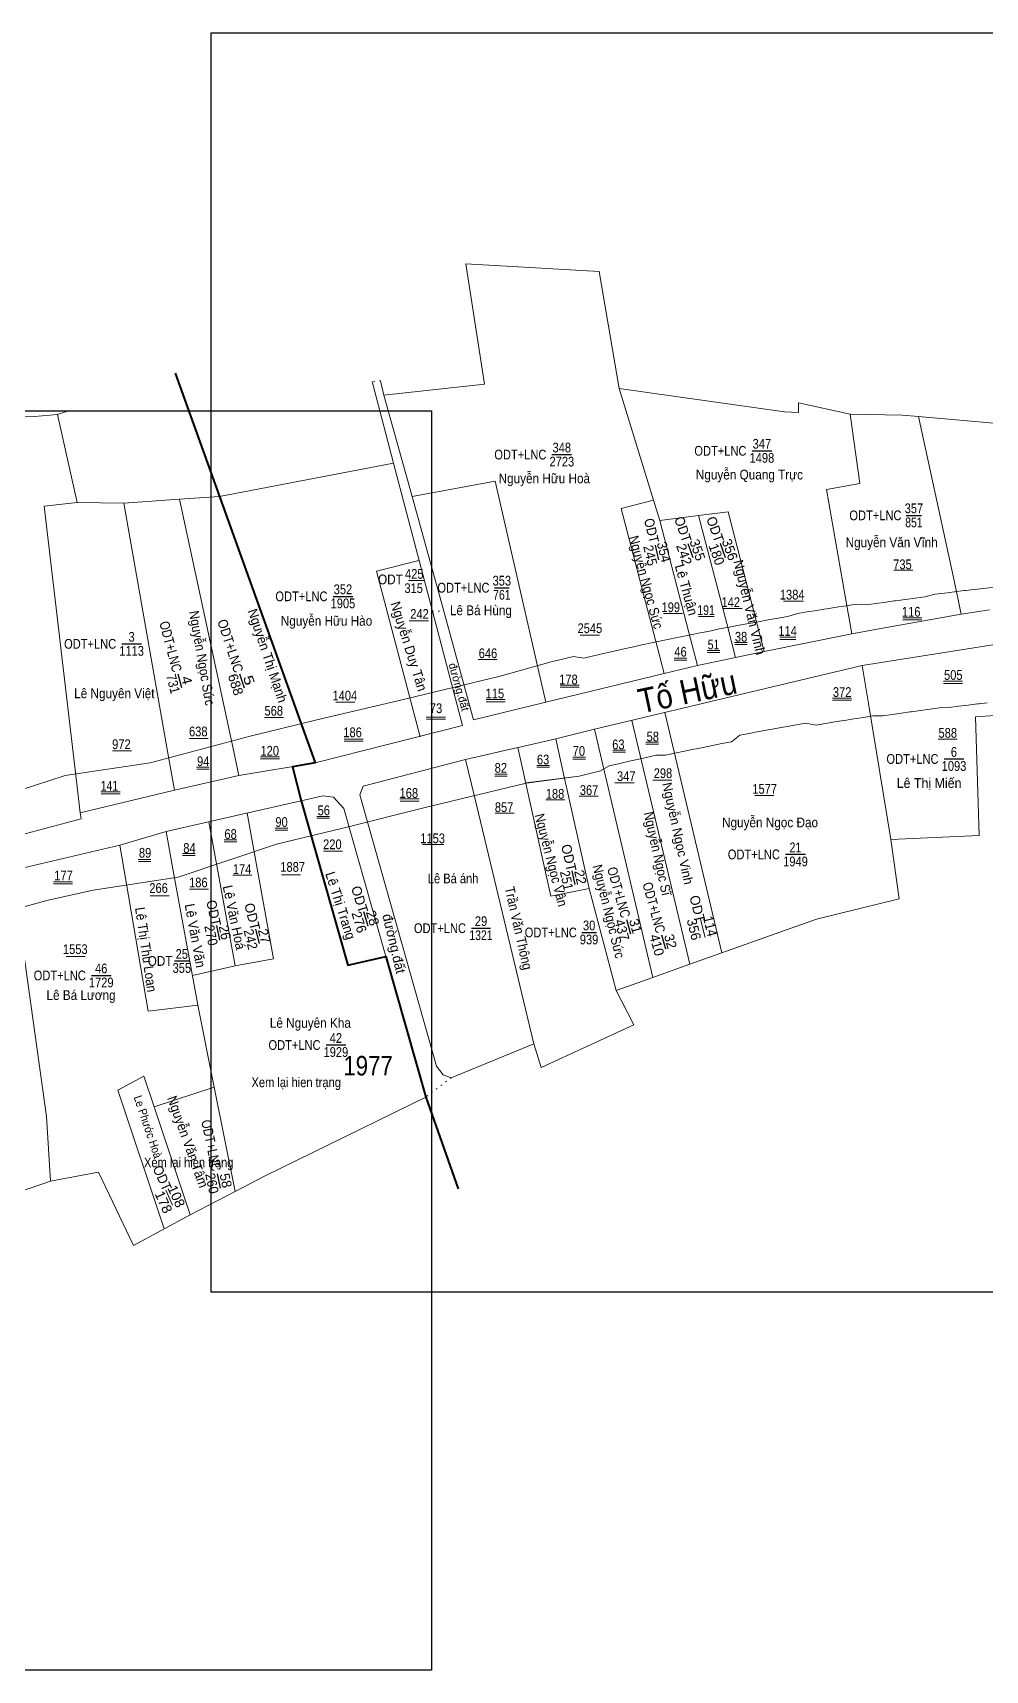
# Model space of a CAD drawing. Header units: metres. Extents: x 535945 to 536989, y 1836723 to 1837119.
# Drawn here: x 536571.9 to 536767.1, y 1836782.9 to 1837118.6 of the extents above; entities that cross this region are included whole.
import ezdxf
from ezdxf.enums import TextEntityAlignment as Align

# ---------------------------------------------------------------- set-up
doc = ezdxf.new("R2010")
doc.units = ezdxf.units.M
doc.header["$LTSCALE"] = 0.8
doc.linetypes.add('DOTTED', pattern=[1.5, 0.3, -1.2])
for name, color, linetype, lineweight in [('10', 7, 'Continuous', 13), ('12', 7, 'Continuous', 25), ('13', 7, 'Continuous', 25), ('14', 7, 'Continuous', 13), ('17', 7, 'Continuous', 13), ('2', 7, 'Continuous', 13), ('23', 7, 'Continuous', 13), ('54', 7, 'Continuous', 13), ('59', 7, 'Continuous', 13)]:
    doc.layers.add(name, color=color, linetype=linetype, lineweight=lineweight)
doc.layers.add('15', color=7, linetype='Continuous')
doc.layers.add('28', color=7, linetype='Continuous')

msp = doc.modelspace()

# ---------------------------------------------------------------- linework, layer by layer
at = {"layer": '10'}
for p, q in [((536664.46, 1837046.57), (536660.65, 1837071.2)), ((536660.65, 1837071.2), (536687.98, 1837069.66)), ((536692.07, 1837045.64), (536687.98, 1837069.66)), ((536643.84, 1837044.26), (536664.46, 1837046.57)), ((536692.07, 1837045.64), (536699.07, 1837022.79)), ((536725.94, 1837040.88), (536692.07, 1837045.64)), ((536576.97, 1837040.3), (536579.44, 1837041.13)), ((536643.84, 1837044.26), (536649.65, 1837023.48)), ((536739.39, 1837040.41), (536728.76, 1837042.74)), ((536576.97, 1837040.3), (536581.02, 1837022.29)), ((536750.02, 1837040.2), (536739.39, 1837040.41)), ((536784.4, 1837037.14), (536757.18, 1837039.58)), ((536610.17, 1837023.54), (536645.8, 1837030.34)), ((536653.78, 1837000), (536645.8, 1837030.34)), ((536581.02, 1837022.29), (536590.6, 1837022.16)), ((536581.02, 1837022.29), (536590.6, 1837022.16)), ((536601.97, 1837022.96), (536590.6, 1837022.16)), ((536601.97, 1837022.96), (536590.6, 1837022.16)), ((536601.97, 1837022.96), (536610.17, 1837023.54)), ((536656.11, 1837000), (536649.65, 1837023.48)), ((536700.37, 1837018.56), (536708.3, 1837019.59)), ((536766.18, 1837000), (536762.15, 1836999.4)), ((536766.18, 1837000), (536762.15, 1836999.4)), ((536767.92, 1837000.3), (536766.18, 1837000)), ((536701.27, 1836987.2), (536699.49, 1836994.07)), ((536739.71, 1836995.35), (536721.77, 1836991.73)), ((536739.71, 1836995.35), (536721.77, 1836991.73)), ((536741.85, 1836988.83), (536785.89, 1836995.87)), ((536721.77, 1836991.73), (536715.9, 1836990.49)), ((536721.77, 1836991.73), (536715.9, 1836990.49)), ((536741.85, 1836988.83), (536695.34, 1836977.77)), ((536701.27, 1836987.2), (536708.07, 1836988.84)), ((536715.9, 1836990.49), (536708.07, 1836988.84)), ((536715.9, 1836990.49), (536708.07, 1836988.84)), ((536677, 1836981.33), (536701.27, 1836987.2)), ((536677, 1836981.33), (536662.24, 1836977.73)), ((536677, 1836981.33), (536662.24, 1836977.73)), ((536629.75, 1836968.94), (536659.95, 1836976.55)), ((536629.75, 1836968.94), (536659.95, 1836976.55)), ((536671.97, 1836972.18), (536679.07, 1836973.8)), ((536614.15, 1836966.29), (536629.75, 1836968.94)), ((536600.94, 1836963.3), (536614.15, 1836966.29)), ((536581.64, 1836958.63), (536600.94, 1836963.3)), ((536614.84, 1836958.39), (536626.9, 1836961.11)), ((536589.73, 1836952.04), (536599.24, 1836954.85)), ((536765.8, 1836954.03), (536747.73, 1836953.18)), ((536567.68, 1836946.81), (536589.73, 1836952.04)), ((536691.45, 1836922.21), (536685.92, 1836943.16)), ((536636.45, 1836927.44), (536644.25, 1836929.21)), ((536706.51, 1836927.6), (536698.98, 1836924.9)), ((536698.98, 1836924.9), (536691.45, 1836922.21)), ((536605.51, 1836920.42), (536605.72, 1836919.24)), ((536596.78, 1836898.36), (536609.07, 1836902.39)), ((536596.78, 1836898.36), (536604.14, 1836876.22)), ((536544.09, 1836872.37), (536575.54, 1836883.14)), ((536604.14, 1836876.22), (536613.36, 1836881.02)), ((536592.57, 1836869.95), (536604.14, 1836876.22))]:
    msp.add_line(p, q, dxfattribs=at)
for points in [[(536728.76, 1837042.74), (536728.8, 1837040.7), (536725.94, 1837040.88)], [(536541.46, 1837038.03), (536551.23, 1837039.53), (536572.28, 1837039.89), (536576.97, 1837040.3)], [(536734.5, 1837024.96), (536741.39, 1837026.17), (536739.39, 1837040.41)], [(536757.18, 1837039.58), (536753.38, 1837039.91), (536750.02, 1837040.2)], [(536753.38, 1837039.91), (536760.53, 1837006.87), (536762.15, 1836999.4)], [(536649.65, 1837023.48), (536666.62, 1837026.64), (536675.36, 1836988.48), (536677, 1836981.33)], [(536734.5, 1837024.96), (536738.35, 1837003.07), (536739.71, 1836995.35)], [(536581.02, 1837022.29), (536574.23, 1837021.52), (536580.87, 1836965.15), (536581.64, 1836958.63)], [(536581.02, 1837022.29), (536574.23, 1837021.52), (536580.87, 1836965.15), (536581.64, 1836958.63)], [(536590.6, 1837022.16), (536599.81, 1836969.71), (536600.94, 1836963.3)], [(536601.97, 1837022.96), (536610.17, 1837023.54), (536627.12, 1836976.28), (536629.75, 1836968.94)], [(536614.15, 1836966.29), (536612.75, 1836972.82), (536601.97, 1837022.96)], [(536610.17, 1837023.54), (536627.12, 1836976.28), (536627.12, 1836976.27), (536629.75, 1836968.94)], [(536699.49, 1836994.07), (536692.49, 1837021.08), (536699.07, 1837022.79), (536700.37, 1837018.56)], [(536708.07, 1836988.84), (536706.31, 1836995.65), (536700.37, 1837018.56)], [(536708.3, 1837019.59), (536714.37, 1837020.37), (536719.94, 1836998.81), (536721.77, 1836991.73)], [(536708.3, 1837019.59), (536714.08, 1836997.45), (536715.9, 1836990.49)], [(536762.15, 1836999.4), (536744.9, 1836996.32), (536739.71, 1836995.35)], [(536762.15, 1836999.4), (536744.9, 1836996.32), (536739.71, 1836995.35)], [(536677, 1836981.33), (536701.27, 1836987.2), (536708.07, 1836988.84)], [(536747.73, 1836953.18), (536743.13, 1836981.08), (536741.85, 1836988.83)], [(536695.34, 1836977.77), (536686.98, 1836975.8), (536679.07, 1836973.8)], [(536765.8, 1836954.03), (536765.06, 1836978.36), (536787.15, 1836979.85)], [(536686.98, 1836975.8), (536688.7, 1836968.49), (536698.98, 1836924.9)], [(536660.56, 1836969.57), (536671.27, 1836972.02), (536671.97, 1836972.18)], [(536685.92, 1836943.16), (536678.08, 1836941.55), (536672.91, 1836964.66), (536671.27, 1836972.02)], [(536679.07, 1836973.8), (536680.67, 1836966.63), (536685.92, 1836943.16)], [(536674.6, 1836911.32), (536657.62, 1836904.36), (536656, 1836904.97), (536654.61, 1836906.71), (536638.92, 1836962.38), (536639.58, 1836964.14), (536660.56, 1836969.57)], [(536674.6, 1836911.32), (536662.39, 1836961.99), (536660.56, 1836969.57)], [(536644.25, 1836929.21), (536635.64, 1836959.57), (536633.51, 1836961.84), (536631.37, 1836962.13), (536626.9, 1836961.11)], [(536626.9, 1836961.11), (536629.03, 1836953.6), (536636.45, 1836927.44)], [(536560.24, 1836951.7), (536581.85, 1836957.44), (536581.64, 1836958.63)], [(536560.24, 1836951.7), (536581.85, 1836957.44), (536581.64, 1836958.63)], [(536599.24, 1836954.85), (536607.04, 1836956.62), (536614.84, 1836958.39)], [(536599.24, 1836954.85), (536600.71, 1836946.77), (536605.51, 1836920.42)], [(536605.72, 1836919.24), (536595.56, 1836918.02), (536591.03, 1836944.44), (536589.73, 1836952.04)], [(536747.73, 1836953.18), (536749.4, 1836941.02), (536732.5, 1836936.89), (536706.51, 1836927.6)], [(536575.54, 1836883.14), (536574.7, 1836896.38), (536568.76, 1836939.07), (536567.68, 1836946.81)], [(536613.36, 1836881.02), (536619.41, 1836884.17), (536652.42, 1836900.38), (536644.25, 1836929.21)], [(536674.6, 1836911.32), (536676.06, 1836906.44), (536695.05, 1836915.18), (536691.45, 1836922.21)], [(536613.36, 1836881.02), (536609.07, 1836902.39), (536605.72, 1836919.24)], [(536575.54, 1836883.14), (536585.36, 1836885.02), (536592.57, 1836869.95)]]:
    msp.add_lwpolyline(points, dxfattribs=at)
at = {"layer": '12'}
for points in [[(536608.47, 1836860.38), (536608.47, 1837118.58), (536989.41, 1837118.58), (536989.41, 1836860.38)], [(536272.66, 1836782.88), (536272.66, 1837041.08), (536653.6, 1837041.08), (536653.6, 1836782.88)]]:
    msp.add_lwpolyline(points, close=True, dxfattribs=at)
at = {"layer": '13'}
for p, q in [((536678.28, 1837032.1), (536682.32, 1837032.1)), ((536719.27, 1837032.87), (536723.31, 1837032.87)), ((536750.88, 1837019.64), (536753.99, 1837019.64)), ((536699.42, 1837013.5), (536700.13, 1837010.54)), ((536706.12, 1837013.86), (536707.12, 1837010.98)), ((536712.74, 1837013.91), (536713.77, 1837011.02)), ((536666.48, 1837004.81), (536669.55, 1837004.81)), ((536633.44, 1837003.04), (536637.49, 1837003.04)), ((536590.14, 1836993.3), (536594.18, 1836993.3)), ((536601.65, 1836987.15), (536602.38, 1836984.36)), ((536614.3, 1836987.17), (536615.23, 1836984.28)), ((536758.64, 1836969.72), (536762.68, 1836969.72)), ((536726.14, 1836950.16), (536730.21, 1836950.16)), ((536682.36, 1836946.78), (536682.98, 1836943.97)), ((536639.64, 1836938.44), (536640.54, 1836935.5)), ((536609.53, 1836935.55), (536610.15, 1836932.58)), ((536617.55, 1836934.78), (536618.29, 1836931.84)), ((536661.81, 1836935.02), (536665.69, 1836935.02)), ((536684.4, 1836934.14), (536687.4, 1836934.14)), ((536693.53, 1836936.8), (536694.37, 1836933.85)), ((536700.73, 1836933.65), (536701.52, 1836930.76)), ((536600.92, 1836928.3), (536603.97, 1836928.3)), ((536583.92, 1836925.32), (536587.96, 1836925.32)), ((536632.02, 1836911.07), (536636.03, 1836911.07)), ((536609.7, 1836884.68), (536610.32, 1836881.72))]:
    msp.add_line(p, q, dxfattribs=at)
at = {"layer": '14'}
msp.add_line((536601.67, 1836945.49), (536584.29, 1836942.83), dxfattribs=at)
for points in [[(536768.81, 1837004.9), (536766.79, 1837004.67), (536764.77, 1837004.44), (536763.04, 1837004.24), (536762.76, 1837004.21), (536760.74, 1837003.97), (536758.73, 1837003.72), (536756.71, 1837003.47), (536754.73, 1837002.95), (536752.72, 1837002.68), (536750.71, 1837002.41), (536748.7, 1837002.14), (536748.4, 1837002.1), (536746.68, 1837001.85), (536744.68, 1837001.57), (536742.67, 1837001.28), (536740.59, 1837001.42), (536738.59, 1837001.12), (536736.58, 1837000.81), (536734.57, 1837000.49), (536733.96, 1837000.39), (536732.57, 1837000.17), (536730.56, 1836999.85), (536728.56, 1836999.51), (536726.6, 1836998.89), (536724.6, 1836998.55), (536722.6, 1836998.2), (536720.6, 1836997.84), (536719.88, 1836997.71), (536718.61, 1836997.48), (536716.61, 1836997.11), (536714.61, 1836996.74), (536712.62, 1836996.36), (536710.64, 1836995.92), (536708.64, 1836995.53)], [(536708.64, 1836995.53), (536706.65, 1836995.13), (536704.66, 1836994.73), (536703.24, 1836994.44), (536702.67, 1836994.32), (536700.68, 1836993.91), (536698.7, 1836993.49), (536696.71, 1836993.07), (536694.73, 1836992.61), (536692.75, 1836992.18), (536690.77, 1836991.73), (536688.79, 1836991.29), (536687.72, 1836991.05), (536686.81, 1836990.83), (536684.83, 1836990.38), (536682.67, 1836990.71), (536680.69, 1836990.24), (536678.71, 1836989.76), (536678.14, 1836989.62), (536667.65, 1836986.69), (536646.72, 1836981.64), (536630.08, 1836977.69), (536616.45, 1836974.36), (536595.96, 1836968.91), (536578.54, 1836966.28), (536569.34, 1836963.27)], [(536767.46, 1836981.2), (536765.78, 1836981), (536765.5, 1836980.97), (536763.56, 1836980.74), (536761.61, 1836980.5), (536759.66, 1836980.25), (536757.69, 1836980.16), (536755.74, 1836979.9), (536753.8, 1836979.64), (536751.85, 1836979.37), (536751.57, 1836979.33), (536749.91, 1836979.1), (536747.96, 1836978.82), (536746.02, 1836978.54), (536744.04, 1836978.51), (536742.09, 1836978.21), (536740.15, 1836977.92), (536738.21, 1836977.61), (536737.62, 1836977.51), (536736.27, 1836977.3), (536734.33, 1836976.98), (536732.39, 1836976.66), (536732.39, 1836976.66)], [(536732.38, 1836976.66), (536730.33, 1836977.02), (536728.39, 1836976.69), (536726.45, 1836976.35), (536724.52, 1836976), (536723.82, 1836975.88), (536722.58, 1836975.65), (536720.65, 1836975.3), (536718.72, 1836974.93), (536716.78, 1836974.57), (536715.04, 1836973.24)], [(536715.04, 1836973.24), (536715.04, 1836973.23), (536713.11, 1836972.86), (536711.18, 1836972.47), (536709.26, 1836972.08), (536707.88, 1836971.8), (536707.33, 1836971.69), (536705.41, 1836971.29), (536703.49, 1836970.88), (536701.57, 1836970.47), (536699.56, 1836970.45), (536697.64, 1836970.03), (536695.72, 1836969.6), (536693.81, 1836969.17), (536692.77, 1836968.93), (536691.89, 1836968.73), (536689.98, 1836968.29), (536688.2, 1836967.24), (536686.29, 1836966.79), (536684.38, 1836966.33), (536683.83, 1836966.2), (536672.96, 1836964.81)], [(536683.83, 1836966.2), (536672.97, 1836964.76), (536652.06, 1836959.68), (536635.47, 1836955.49), (536621.83, 1836952.2), (536601.67, 1836945.49)], [(536584.29, 1836942.83), (536574.82, 1836940.71), (536555.9, 1836935.52)]]:
    msp.add_lwpolyline(points, dxfattribs=at)
at = {"layer": '17', "linetype": 'DOTTED'}
for p, q in [((536643.18, 1837047.22), (536641.47, 1837047.08)), ((536657.62, 1836904.36), (536652.42, 1836900.38))]:
    msp.add_line(p, q, dxfattribs=at)
at = {"layer": '17'}
for p, q in [((536642.32, 1837008.2), (536651.04, 1837010.4)), ((536651.25, 1836974.26), (536642.32, 1837008.2)), ((536648.9, 1837006.28), (536652.08, 1837006.28)), ((536706.51, 1836927.6), (536694.62, 1836977.6)), ((536713.1, 1836929.96), (536701.43, 1836979.22)), ((536615.83, 1836958.61), (536621.26, 1836928.75)), ((536608.02, 1836956.84), (536613.39, 1836927.32)), ((536708.68, 1836937.13), (536709.68, 1836933.12)), ((536589.32, 1836901.81), (536594.68, 1836904.69)), ((536594.68, 1836904.69), (536596.78, 1836898.36)), ((536589.32, 1836901.81), (536598.86, 1836873.36)), ((536599.2, 1836881.27), (536600.57, 1836878.23))]:
    msp.add_line(p, q, dxfattribs=at)
msp.add_lwpolyline([(536621.26, 1836928.75), (536613.39, 1836927.32), (536604.61, 1836925.33)], dxfattribs=at)
at = {"layer": '2', "lineweight": 40}
msp.add_lwpolyline([(536601.1, 1837048.82), (536629.75, 1836968.94), (536625.1, 1836968.1), (536626.9, 1836961.11), (536636.45, 1836927.44), (536644.25, 1836929.21), (536652.42, 1836900.38), (536659.08, 1836881.56)], dxfattribs=at)
at = {"layer": '23'}
for p, q in [((536660.65, 1837071.2), (536687.98, 1837069.66)), ((536645.8, 1837030.34), (536641.47, 1837047.08)), ((536643.84, 1837044.26), (536643.18, 1837047.22)), ((536643.84, 1837044.26), (536649.65, 1837023.48)), ((536653.78, 1837000), (536645.8, 1837030.34)), ((536656.11, 1837000), (536649.65, 1837023.48)), ((536662.24, 1836977.73), (536656.11, 1837000)), ((536766.18, 1837000), (536762.15, 1836999.4)), ((536766.18, 1837000), (536762.15, 1836999.4)), ((536767.92, 1837000.3), (536766.18, 1837000)), ((536739.71, 1836995.35), (536721.77, 1836991.73)), ((536739.71, 1836995.35), (536721.77, 1836991.73)), ((536741.85, 1836988.83), (536785.89, 1836995.87)), ((536721.77, 1836991.73), (536715.9, 1836990.49)), ((536721.77, 1836991.73), (536715.9, 1836990.49)), ((536741.85, 1836988.83), (536695.34, 1836977.77)), ((536701.27, 1836987.2), (536708.07, 1836988.84)), ((536715.9, 1836990.49), (536708.07, 1836988.84)), ((536715.9, 1836990.49), (536708.07, 1836988.84)), ((536677, 1836981.33), (536701.27, 1836987.2)), ((536677, 1836981.33), (536662.24, 1836977.73)), ((536629.75, 1836968.94), (536659.95, 1836976.55)), ((536671.97, 1836972.18), (536679.07, 1836973.8)), ((536614.15, 1836966.29), (536629.75, 1836968.94)), ((536600.94, 1836963.3), (536614.15, 1836966.29)), ((536581.64, 1836958.63), (536600.94, 1836963.3)), ((536614.84, 1836958.39), (536626.9, 1836961.11)), ((536589.73, 1836952.04), (536599.24, 1836954.85)), ((536765.8, 1836954.03), (536747.73, 1836953.18)), ((536567.68, 1836946.81), (536589.73, 1836952.04)), ((536706.51, 1836927.6), (536698.98, 1836924.9)), ((536698.98, 1836924.9), (536691.45, 1836922.21)), ((536604.14, 1836876.22), (536613.36, 1836881.02)), ((536592.57, 1836869.95), (536604.14, 1836876.22))]:
    msp.add_line(p, q, dxfattribs=at)
at = {"layer": '23', "linetype": 'DOTTED'}
msp.add_line((536653.78, 1837000), (536656.11, 1837000), dxfattribs=at)
msp.add_line((536653.78, 1837000), (536656.11, 1837000), dxfattribs=at)
at = {"layer": '23'}
for points in [[(536629.75, 1836968.94), (536659.95, 1836976.55), (536653.78, 1837000)], [(536762.15, 1836999.4), (536744.9, 1836996.32), (536739.71, 1836995.35)], [(536762.15, 1836999.4), (536744.9, 1836996.32), (536739.71, 1836995.35)], [(536677, 1836981.33), (536701.27, 1836987.2), (536708.07, 1836988.84)], [(536695.34, 1836977.77), (536686.98, 1836975.8), (536679.07, 1836973.8)], [(536660.56, 1836969.57), (536671.27, 1836972.02), (536671.97, 1836972.18)], [(536674.6, 1836911.32), (536657.62, 1836904.36), (536656, 1836904.97), (536654.61, 1836906.71), (536638.92, 1836962.38), (536639.58, 1836964.14), (536660.56, 1836969.57)], [(536644.25, 1836929.21), (536635.64, 1836959.57), (536633.51, 1836961.84), (536631.37, 1836962.13), (536626.9, 1836961.11)], [(536560.24, 1836951.7), (536581.85, 1836957.44), (536581.64, 1836958.63)], [(536560.24, 1836951.7), (536581.85, 1836957.44), (536581.64, 1836958.63)], [(536599.24, 1836954.85), (536607.04, 1836956.62), (536614.84, 1836958.39)], [(536747.73, 1836953.18), (536749.4, 1836941.02), (536732.5, 1836936.89), (536706.51, 1836927.6)], [(536613.36, 1836881.02), (536619.41, 1836884.17), (536652.42, 1836900.38), (536644.25, 1836929.21)], [(536674.6, 1836911.32), (536676.06, 1836906.44), (536695.05, 1836915.18), (536691.45, 1836922.21)]]:
    msp.add_lwpolyline(points, dxfattribs=at)
at = {"layer": '54'}
for p, q in [((536581.02, 1837022.29), (536590.6, 1837022.16)), ((536601.97, 1837022.96), (536590.6, 1837022.16)), ((536601.97, 1837022.96), (536610.17, 1837023.54)), ((536677, 1836981.33), (536662.24, 1836977.73)), ((536629.75, 1836968.94), (536659.95, 1836976.55))]:
    msp.add_line(p, q, dxfattribs=at)
msp.add_lwpolyline([(536677, 1836981.33), (536701.27, 1836987.2), (536708.07, 1836988.84)], dxfattribs=at)
at = {"layer": '59'}
for p, q in [((536748.3, 1837008.39), (536752.21, 1837008.39)), ((536725.72, 1837002.04), (536729.8, 1837002.04)), ((536649.05, 1836998), (536652.96, 1836998)), ((536701.11, 1836999.51), (536705.02, 1836999.51)), ((536708.32, 1836998.91), (536711.52, 1836998.91)), ((536713.33, 1837000.57), (536717.24, 1837000.57)), ((536750.17, 1836998.65), (536754.08, 1836998.65)), ((536750.2, 1836998.22), (536754.08, 1836998.22)), ((536684.09, 1836995.1), (536688, 1836995.1)), ((536724.96, 1836994.64), (536728.28, 1836994.64)), ((536724.99, 1836994.21), (536728.28, 1836994.21)), ((536710.1, 1836991.94), (536712.69, 1836991.94)), ((536710.12, 1836991.54), (536712.69, 1836991.54)), ((536715.71, 1836993.58), (536718.3, 1836993.58)), ((536715.73, 1836993.18), (536718.3, 1836993.18)), ((536663.18, 1836990.12), (536667.09, 1836990.12)), ((536703.31, 1836990.36), (536705.9, 1836990.36)), ((536703.33, 1836989.96), (536705.9, 1836989.96)), ((536679.94, 1836984.83), (536683.85, 1836984.83)), ((536679.97, 1836984.4), (536683.85, 1836984.4)), ((536758.5, 1836985.63), (536762.41, 1836985.63)), ((536758.53, 1836985.2), (536762.41, 1836985.2)), ((536633.98, 1836981.36), (536637.89, 1836981.36)), ((536664.79, 1836981.87), (536668.7, 1836981.87)), ((536664.82, 1836981.44), (536668.7, 1836981.44)), ((536735.74, 1836982.18), (536739.65, 1836982.18)), ((536735.77, 1836981.75), (536739.65, 1836981.75)), ((536619.36, 1836978.21), (536623.27, 1836978.21)), ((536652.53, 1836978.27), (536656.44, 1836978.27)), ((536652.56, 1836977.84), (536656.44, 1836977.84)), ((536603.94, 1836973.9), (536607.85, 1836973.9)), ((536588.22, 1836971.35), (536592.13, 1836971.35)), ((536635.69, 1836973.75), (536639.6, 1836973.75)), ((536635.72, 1836973.32), (536639.6, 1836973.32)), ((536690.74, 1836971.5), (536693.33, 1836971.5)), ((536690.76, 1836971.1), (536693.33, 1836971.1)), ((536697.5, 1836973.12), (536700.09, 1836973.12)), ((536697.52, 1836972.72), (536700.09, 1836972.72)), ((536757.42, 1836973.75), (536761.33, 1836973.75)), ((536605.48, 1836968.01), (536608.07, 1836968.01)), ((536605.5, 1836967.61), (536608.07, 1836967.61)), ((536618.57, 1836970.15), (536622.48, 1836970.15)), ((536618.6, 1836969.72), (536622.48, 1836969.72)), ((536675.17, 1836968.39), (536677.76, 1836968.39)), ((536675.19, 1836967.99), (536677.76, 1836967.99)), ((536682.55, 1836970.07), (536685.14, 1836970.07)), ((536682.57, 1836969.67), (536685.14, 1836969.67)), ((536666.55, 1836966.59), (536669.14, 1836966.59)), ((536666.57, 1836966.19), (536669.14, 1836966.19)), ((536691.19, 1836964.84), (536695.1, 1836964.84)), ((536698.96, 1836965.34), (536702.87, 1836965.34)), ((536585.88, 1836962.95), (536589.79, 1836962.95)), ((536585.91, 1836962.52), (536589.79, 1836962.52)), ((536647.15, 1836961.5), (536651.06, 1836961.5)), ((536647.18, 1836961.07), (536651.06, 1836961.07)), ((536677, 1836961.3), (536680.91, 1836961.3)), ((536683.85, 1836962.09), (536687.76, 1836962.09)), ((536719.82, 1836962.2), (536723.73, 1836962.2)), ((536630.11, 1836957.93), (536632.7, 1836957.93)), ((536630.13, 1836957.53), (536632.7, 1836957.53)), ((536666.62, 1836958.62), (536670.53, 1836958.62)), ((536621.56, 1836955.48), (536624.15, 1836955.48)), ((536621.58, 1836955.08), (536624.15, 1836955.08)), ((536611.1, 1836953.13), (536613.69, 1836953.13)), ((536611.12, 1836952.73), (536613.69, 1836952.73)), ((536631.47, 1836950.82), (536635.38, 1836950.82)), ((536651.76, 1836952.16), (536656.1, 1836952.16)), ((536593.54, 1836949.07), (536596.13, 1836949.07)), ((536593.56, 1836948.67), (536596.13, 1836948.67)), ((536602.58, 1836950.29), (536605.17, 1836950.29)), ((536602.6, 1836949.89), (536605.17, 1836949.89)), ((536576.15, 1836944.54), (536580.06, 1836944.54)), ((536576.18, 1836944.11), (536580.06, 1836944.11)), ((536612.91, 1836945.91), (536616.82, 1836945.91)), ((536622.87, 1836945.95), (536626.78, 1836945.95)), ((536595.97, 1836941.62), (536599.88, 1836941.62)), ((536604.02, 1836943), (536607.93, 1836943)), ((536578.77, 1836929.23), (536582.68, 1836929.23))]:
    msp.add_line(p, q, dxfattribs=at)

# ---------------------------------------------------------------- texts
at = {"layer": '13'}
for s, width, p in [('348', 0.85, (536680.295, 1837032.54)), ('347', 0.85, (536721.285, 1837033.31)), ('2723', 0.85, (536680.305, 1837029.66)), ('1498', 0.85, (536721.295, 1837030.43)), ('357', 0.85, (536752.435, 1837020.08)), ('851', 0.8, (536752.44, 1837017.2)), ('352', 0.85, (536635.465, 1837003.48)), ('353', 0.85, (536668.015, 1837005.25)), ('761', 0.8, (536668.02, 1837002.37)), ('1905', 0.85, (536635.465, 1837000.6)), ('3', 0.85, (536592.17, 1836993.74)), ('1113', 0.85, (536592.165, 1836990.86)), ('6', 0.85, (536760.64, 1836970.14)), ('1093', 0.85, (536760.655, 1836967.26)), ('21', 0.8, (536728.16, 1836950.57)), ('1949', 0.85, (536728.175, 1836947.69)), ('29', 0.85, (536663.745, 1836935.45)), ('1321', 0.8, (536663.74, 1836932.57)), ('939', 0.85, (536685.885, 1836931.69)), ('30', 0.85, (536685.895, 1836934.57)), ('25', 0.85, (536602.445, 1836928.73)), ('46', 0.85, (536585.935, 1836925.76)), ('355', 0.85, (536602.455, 1836925.85)), ('1729', 0.85, (536585.935, 1836922.88)), ('42', 0.85, (536634.015, 1836911.5)), ('1929', 0.85, (536634.015, 1836908.62))]:
    msp.add_text(s, height=2, dxfattribs=dict(at, width=width)).set_placement(p, align=Align.CENTER)
for s, width, p in [('ODT+LNC ', 0.85, (536677.78, 1837031.1)), ('ODT+LNC ', 0.85, (536718.76, 1837031.87)), ('ODT+LNC ', 0.85, (536750.52, 1837018.64)), ('ODT+LNC ', 0.85, (536666.12, 1837003.81)), ('ODT+LNC ', 0.85, (536632.93, 1837002.04)), ('ODT+LNC ', 0.85, (536589.64, 1836992.3)), ('ODT+LNC ', 0.85, (536758.12, 1836968.7)), ('ODT+LNC ', 0.85, (536725.62, 1836949.13)), ('ODT+LNC ', 0.85, (536661.31, 1836934.01)), ('ODT+LNC ', 0.85, (536684.01, 1836933.13)), ('ODT', 0.9, (536600.54, 1836927.29)), ('ODT+LNC ', 0.85, (536583.41, 1836924.32)), ('ODT+LNC ', 0.85, (536631.51, 1836910.06)), ('Xem lại hien trạng', 0.85, (536635.05, 1836902.42)), ('Xem lại hien trạng', 0.85, (536613.02, 1836885.99))]:
    msp.add_text(s, height=2, dxfattribs=dict(at, width=width)).set_placement(p, align=Align.RIGHT)
for s, rotation, width, p in [('ODT ', 283.538, 0.9, (536698.4695, 1837013.1682)), ('ODT ', 289.022, 0.95, (536705.2797, 1837013.2419)), ('ODT ', 289.683, 0.95, (536711.9147, 1837013.2536)), ('ODT+LNC ', 284.816, 0.85, (536600.7148, 1836986.7114)), ('ODT+LNC ', 288.031, 0.9, (536613.4067, 1836986.5691)), ('ODT+LNC ', 285.749, 0.85, (536692.6278, 1836936.3429)), ('ODT+LNC ', 285.31, 0.85, (536699.7894, 1836933.2081)), ('ODT', 281.818, 0.95, (536608.5528, 1836935.2896)), ('ODT+LNC ', 281.864, 0.85, (536608.731, 1836884.4312))]:
    msp.add_text(s, height=2, rotation=rotation, dxfattribs=dict(at, width=width)).set_placement(p, align=Align.RIGHT)
for s, rotation, width, p in [('354', 283.538, 0.95, (536700.255, 1837011.8841)), ('245', 283.538, 0.95, (536697.4622, 1837011.2041)), ('731', 284.816, 0.9, (536599.7175, 1836984.8557)), ('4', 284.816, 1.15, (536602.4933, 1836985.5957)), ('5', 288.031, 1.3, (536615.258, 1836985.5345)), ('251', 282.433, 0.9, (536680.3254, 1836944.6052)), ('28', 286.974, 1.05, (536640.5888, 1836936.7969)), ('270', 281.818, 0.95, (536607.4811, 1836933.3498)), ('242', 284.022, 0.95, (536615.5901, 1836932.4773)), ('260', 281.864, 0.95, (536607.6626, 1836882.4906))]:
    msp.add_text(s, height=2, rotation=rotation, dxfattribs=dict(at, width=width)).set_placement(p, align=Align.CENTER)
for s, height, rotation, p in [('355', 2, 289.022, (536707.1523, 1837012.2359)), ('356', 2, 289.683, (536713.7866, 1837012.2868)), ('242', 2, 289.022, (536704.4189, 1837011.3059)), ('180', 2, 289.683, (536711.0795, 1837011.3168)), ('688', 2, 288.031, (536612.527, 1836984.6395)), ('22', 2, 282.433, (536683.1385, 1836945.2352)), ('276', 2, 286.974, (536637.828, 1836935.9669)), ('26', 2, 281.818, (536610.3066, 1836933.9248)), ('27', 1.999, 284.022, (536618.3803, 1836933.1672)), ('437', 2, 285.749, (536691.6761, 1836934.3864)), ('31', 2, 285.749, (536694.4444, 1836935.1714)), ('32', 2, 285.31, (536701.6068, 1836932.044)), ('410', 2, 285.31, (536698.8238, 1836931.294)), ('58', 2, 281.864, (536610.4834, 1836883.0656))]:
    msp.add_text(s, height=height, rotation=rotation, dxfattribs=at).set_placement(p, align=Align.CENTER)
for height, rotation, p in [(2, 282.433, (536681.3839, 1836946.4605)), (2, 286.974, (536638.7488, 1836937.9139)), (1.999, 284.022, (536616.5949, 1836934.4144))]:
    msp.add_text('ODT', height=height, rotation=rotation, dxfattribs=at).set_placement(p, align=Align.RIGHT)
at = {"layer": '13', "width": 0.85}
msp.add_text('1977', height=4, dxfattribs=at).set_placement((536635.55, 1836904.82))
at = {"layer": '15'}
for s, width, p in [('Nguyễn Hữu Hoà', 0.9, (536676.72, 1837026.22)), ('Nguyễn Quang Trực', 0.9, (536718.735, 1837027)), ('Nguyễn Văn Vĩnh', 0.9, (536747.885, 1837013.11)), ('Lê Bá Hùng', 0.9, (536663.73, 1836999.18)), ('Nguyễn Hữu Hào', 0.9, (536632.095, 1836997.02)), ('Lê Nguyên Việt', 0.9, (536588.63, 1836982.15)), ('Lê Thị Miến', 0.95, (536755.55, 1836963.77)), ('Nguyễn Ngọc Đạo', 0.9, (536722.965, 1836955.69)), ('Lê Bá ánh', 0.85, (536658.03, 1836944.21)), ('Lê Bá Lương', 0.9, (536581.805, 1836920.29)), ('Lê Nguyên Kha', 0.9, (536628.785, 1836914.59))]:
    msp.add_text(s, height=2, dxfattribs=dict(at, width=width)).set_placement(p, align=Align.CENTER)
for s, rotation, width, p in [('Nguyễn Ngọc Sức', 285.435, 0.9, (536696.6067, 1837005.6711)), ('Lê Thuận', 285.617, 0.95, (536704.8716, 1837004.1142)), ('Nguyễn Văn Vĩnh', 283.638, 0.95, (536717.7769, 1837000.5508)), ('Nguyễn Duy Tân', 287.4, 0.95, (536648.0193, 1836992.499)), ('Nguyễn Ngọc Sức', 279.906, 0.9, (536605.6052, 1836990.212)), ('Nguyễn Thị Mạnh', 288.461, 0.95, (536619.0809, 1836990.5617)), ('Nguyễn Ngọc Vân', 284.485, 0.9, (536677.1537, 1836948.7401)), ('Nguyễn Ngọc Sĩ', 282.549, 0.9, (536698.9493, 1836950.0773)), ('Nguyễn Ngọc Sức', 283.993, 0.9, (536688.9444, 1836938.2218)), ('Lê Văn Hoá', 281.927, 0.95, (536612.1899, 1836937.0117)), ('Lê Thị Trang', 287.813, 0.95, (536634.0159, 1836939.3359)), ('Trần Văn Thông', 282.613, 0.9, (536670.4804, 1836934.8034)), ('Lê Thị Thu Loan', 278.318, 0.9, (536594.1257, 1836930.4797)), ('Lê Văn Văn', 280.294, 0.95, (536604.2145, 1836933.3037)), ('Nguyễn Văn Tâm', 289.747, 0.95, (536602.7474, 1836890.8879))]:
    msp.add_text(s, height=2, rotation=rotation, dxfattribs=dict(at, width=width)).set_placement(p, align=Align.CENTER)
at = {"layer": '17'}
for s, width, p in [('ODT', 0.9, (536645.195, 1837005.51)), ('425', 0.85, (536650.075, 1837006.64)), ('315', 0.85, (536649.955, 1837003.72))]:
    msp.add_text(s, height=2, dxfattribs=dict(at, width=width)).set_placement(p, align=Align.CENTER)
for s, height, rotation, p in [('Nguyễn Ngọc Vinh', 1.913, 282.304, (536703.1409, 1836954.2338)), ('ODT', 2, 284.036, (536707.1231, 1836938.7275)), ('356', 2, 284.036, (536706.4044, 1836934.5325))]:
    msp.add_text(s, height=height, rotation=rotation, dxfattribs=at).set_placement(p, align=Align.CENTER)
for s, height, rotation, width, p in [('114', 2, 284.036, 0.95, (536709.7156, 1836935.1675)), ('Le Phước Hoà', 1.7, 288.538, 0.9, (536594.6991, 1836894.0202)), ('178', 2, 294.427, 1.05, (536597.8026, 1836878.4385)), ('108', 2, 294.427, 1.05, (536600.4226, 1836879.6285))]:
    msp.add_text(s, height=height, rotation=rotation, dxfattribs=dict(at, width=width)).set_placement(p, align=Align.CENTER)
at = {"layer": '17', "width": 0.95}
msp.add_text('ODT  ', height=2, rotation=294.427, dxfattribs=at).set_placement((536599.2346, 1836879.6271), align=Align.RIGHT)
at = {"layer": '28'}
for height, rotation, p in [(1.62, 285.799, (536658.4408, 1836984.2505)), (2, 283.43, (536644.9514, 1836931.6172))]:
    msp.add_text('đường.đất', height=height, rotation=rotation, dxfattribs=at).set_placement(p, align=Align.CENTER)
at = {"layer": '54', "width": 0.9}
msp.add_text('Tố Hữu', height=5, rotation=11.879, dxfattribs=at).set_placement((536706.5354, 1836981.1146), align=Align.CENTER)
at = {"layer": '59'}
for s, width, p in [('735', 0.85, (536750.095, 1837008.6)), ('1384', 0.85, (536727.505, 1837002.38)), ('199', 0.85, (536702.625, 1836999.8)), ('191', 0.8, (536709.86, 1836999.21)), ('142', 0.85, (536714.915, 1837000.84)), ('116', 0.85, (536751.885, 1836998.88)), ('242', 0.85, (536651.145, 1836998.44)), ('2545', 0.85, (536686.055, 1836995.51)), ('51', 0.8, (536711.38, 1836992.16)), ('38', 0.85, (536717.025, 1836993.75)), ('114', 0.85, (536726.565, 1836994.94)), ('646', 0.85, (536665.175, 1836990.38)), ('46', 0.85, (536704.625, 1836990.68)), ('505', 0.85, (536760.505, 1836985.92)), ('115', 0.85, (536666.585, 1836982.13)), ('178', 0.85, (536681.655, 1836984.99)), ('372', 0.85, (536737.735, 1836982.41)), ('1404', 0.85, (536635.845, 1836981.69)), ('73', 0.85, (536654.535, 1836979.1)), ('568', 0.85, (536621.285, 1836978.58)), ('638', 0.85, (536605.825, 1836974.34)), ('186', 0.85, (536637.435, 1836974.16)), ('58', 0.85, (536698.945, 1836973.3)), ('588', 0.85, (536759.375, 1836974.05)), ('972', 0.85, (536590.075, 1836971.72)), ('120', 0.85, (536620.465, 1836970.38)), ('63', 0.85, (536676.465, 1836968.58)), ('70', 0.85, (536683.795, 1836970.34)), ('63', 0.85, (536691.895, 1836971.68)), ('94', 0.85, (536606.835, 1836968.23)), ('82', 0.85, (536667.805, 1836966.88)), ('347', 0.85, (536693.505, 1836965.17)), ('298', 0.85, (536701.025, 1836965.78)), ('141', 0.8, (536587.62, 1836963.21)), ('367', 0.85, (536685.885, 1836962.32)), ('1577', 0.85, (536721.865, 1836962.57)), ('168', 0.85, (536648.965, 1836961.72)), ('857', 0.85, (536668.475, 1836958.81)), ('188', 0.85, (536678.915, 1836961.56)), ('90', 0.85, (536622.875, 1836955.77)), ('56', 0.85, (536631.535, 1836958.17)), ('68', 0.85, (536612.445, 1836953.31)), ('1153', 0.85, (536653.835, 1836952.43)), ('89', 0.85, (536594.925, 1836949.46)), ('84', 0.85, (536604.015, 1836950.45)), ('220', 0.85, (536633.295, 1836951.2)), ('174', 0.85, (536614.805, 1836946.13)), ('1887', 0.85, (536625.155, 1836946.57)), ('177', 0.85, (536578.215, 1836944.81)), ('266', 0.85, (536597.695, 1836942.24)), ('186', 0.85, (536605.835, 1836943.38)), ('1553', 0.85, (536580.625, 1836929.71))]:
    msp.add_text(s, height=2, dxfattribs=dict(at, width=width)).set_placement(p, align=Align.CENTER)

doc.saveas('drawing.dxf')
